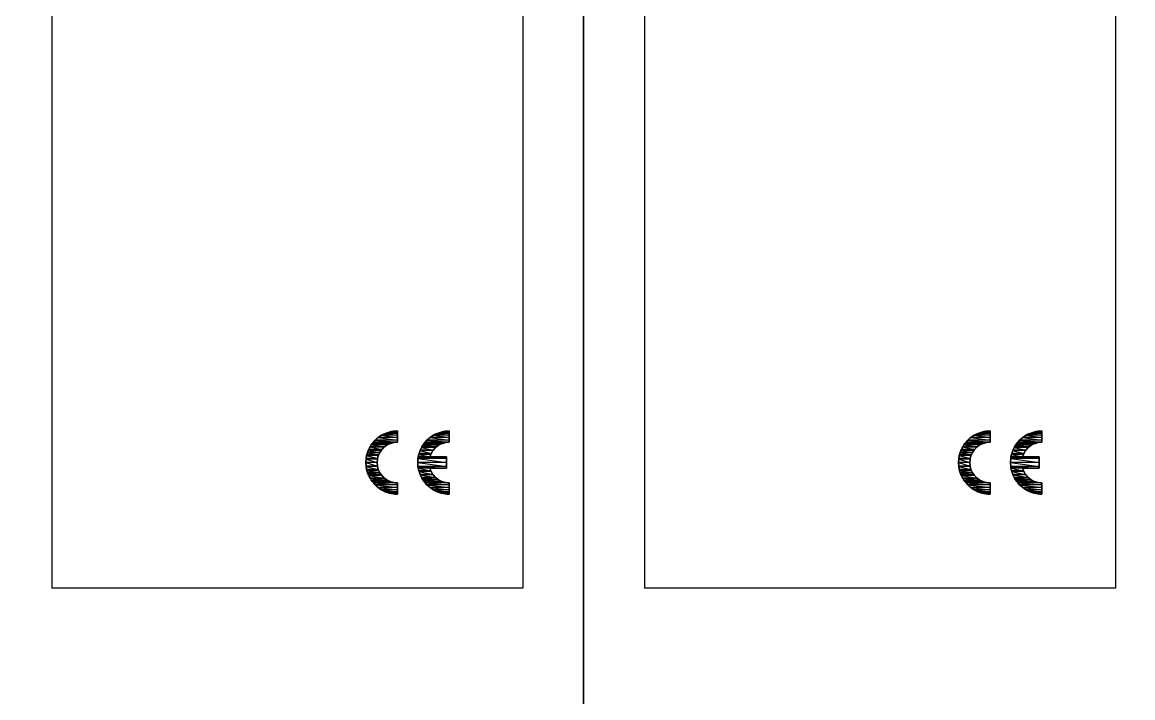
# Model space of a CAD drawing. Header units: millimetres. Extents: x 11116 to 13202, y 85802 to 88728.
# Drawn here: x 12237.08 to 12270.75, y 87176.81 to 87197.3 of the extents above; entities that cross this region are included whole.
import ezdxf

# ---------------------------------------------------------------- set-up
doc = ezdxf.new("R2010")
doc.units = ezdxf.units.MM
doc.styles.add('hwBorder', font='Cambria.ttf')

# ---------------------------------------------------------------- blocks, each defined once
blk = doc.blocks.new('*U2')
for points in [[(376.095, 40.711), (376.095, 120.193), (394.067, 120.193), (394.067, 40.711), (376.095, 40.711)], [(394.067, 40.711), (394.067, 120.193), (412.039, 120.193), (412.039, 40.711), (394.067, 40.711)], [(377.943, 92.551), (377.943, 61.164)], [(392.22, 92.551), (392.22, 61.164)], [(395.915, 92.551), (395.915, 61.164)], [(410.192, 92.551), (410.192, 61.164)], [(388.421, 65.928), (388.421, 65.928), (388.357, 65.926), (388.294, 65.919), (388.232, 65.909), (388.171, 65.895), (388.111, 65.876), (388.053, 65.854), (387.997, 65.829), (387.942, 65.799), (387.89, 65.767), (387.839, 65.731), (387.791, 65.692), (387.746, 65.649), (387.703, 65.603), (387.663, 65.555), (387.626, 65.504), (387.592, 65.449), (387.592, 65.449), (387.562, 65.393), (387.536, 65.335), (387.514, 65.277), (387.496, 65.217), (387.482, 65.156), (387.472, 65.095), (387.466, 65.033), (387.464, 64.971), (387.466, 64.909), (387.472, 64.847), (387.482, 64.786), (387.496, 64.725), (387.514, 64.665), (387.536, 64.606), (387.562, 64.549), (387.592, 64.492), (387.592, 64.492), (387.626, 64.438), (387.663, 64.387), (387.703, 64.338), (387.746, 64.293), (387.791, 64.25), (387.839, 64.211), (387.89, 64.175), (387.942, 64.142), (387.997, 64.113), (388.053, 64.087), (388.111, 64.065), (388.171, 64.047), (388.232, 64.033), (388.294, 64.022), (388.357, 64.016), (388.421, 64.014)], [(389.994, 65.928), (389.994, 65.928), (389.93, 65.926), (389.867, 65.919), (389.805, 65.909), (389.745, 65.895), (389.685, 65.876), (389.627, 65.854), (389.57, 65.829), (389.516, 65.799), (389.463, 65.767), (389.413, 65.731), (389.365, 65.692), (389.319, 65.649), (389.276, 65.603), (389.236, 65.555), (389.199, 65.504), (389.166, 65.449), (389.166, 65.449), (389.135, 65.393), (389.109, 65.335), (389.087, 65.277), (389.069, 65.217), (389.055, 65.156), (389.045, 65.095), (389.039, 65.033), (389.037, 64.971), (389.039, 64.909), (389.045, 64.847), (389.055, 64.786), (389.069, 64.725), (389.087, 64.665), (389.109, 64.606), (389.135, 64.549), (389.166, 64.492), (389.166, 64.492), (389.199, 64.438), (389.236, 64.387), (389.276, 64.338), (389.319, 64.293), (389.365, 64.25), (389.413, 64.211), (389.463, 64.175), (389.516, 64.142), (389.57, 64.113), (389.627, 64.087), (389.685, 64.065), (389.745, 64.047), (389.805, 64.033), (389.867, 64.022), (389.93, 64.016), (389.994, 64.014)], [(406.393, 65.928), (406.393, 65.928), (406.329, 65.926), (406.266, 65.919), (406.204, 65.909), (406.143, 65.895), (406.083, 65.876), (406.025, 65.854), (405.969, 65.829), (405.914, 65.799), (405.862, 65.767), (405.811, 65.731), (405.763, 65.692), (405.718, 65.649), (405.675, 65.603), (405.635, 65.555), (405.598, 65.504), (405.564, 65.449), (405.564, 65.449), (405.534, 65.393), (405.508, 65.335), (405.486, 65.277), (405.468, 65.217), (405.454, 65.156), (405.444, 65.095), (405.438, 65.033), (405.436, 64.971), (405.438, 64.909), (405.444, 64.847), (405.454, 64.786), (405.468, 64.725), (405.486, 64.665), (405.508, 64.606), (405.534, 64.549), (405.564, 64.492), (405.564, 64.492), (405.598, 64.438), (405.635, 64.387), (405.675, 64.338), (405.718, 64.293), (405.763, 64.25), (405.811, 64.211), (405.862, 64.175), (405.914, 64.142), (405.969, 64.113), (406.025, 64.087), (406.083, 64.065), (406.143, 64.047), (406.204, 64.033), (406.266, 64.022), (406.329, 64.016), (406.393, 64.014)], [(407.966, 65.928), (407.966, 65.928), (407.902, 65.926), (407.839, 65.919), (407.777, 65.909), (407.717, 65.895), (407.657, 65.876), (407.599, 65.854), (407.542, 65.829), (407.488, 65.799), (407.435, 65.767), (407.385, 65.731), (407.337, 65.692), (407.291, 65.649), (407.248, 65.603), (407.208, 65.555), (407.171, 65.504), (407.138, 65.449), (407.138, 65.449), (407.107, 65.393), (407.081, 65.335), (407.059, 65.277), (407.041, 65.217), (407.027, 65.156), (407.017, 65.095), (407.011, 65.033), (407.009, 64.971), (407.011, 64.909), (407.017, 64.847), (407.027, 64.786), (407.041, 64.725), (407.059, 64.665), (407.081, 64.606), (407.107, 64.549), (407.138, 64.492), (407.138, 64.492), (407.171, 64.438), (407.208, 64.387), (407.248, 64.338), (407.291, 64.293), (407.337, 64.25), (407.385, 64.211), (407.435, 64.175), (407.488, 64.142), (407.542, 64.113), (407.599, 64.087), (407.657, 64.065), (407.717, 64.047), (407.777, 64.033), (407.839, 64.022), (407.902, 64.016), (407.966, 64.014)], [(388.421, 65.587), (388.421, 65.587), (388.38, 65.586), (388.339, 65.582), (388.299, 65.575), (388.26, 65.566), (388.221, 65.554), (388.184, 65.54), (388.148, 65.524), (388.113, 65.505), (388.079, 65.484), (388.046, 65.461), (388.015, 65.435), (387.986, 65.408), (387.958, 65.379), (387.932, 65.347), (387.908, 65.314), (387.887, 65.279), (387.887, 65.279), (387.867, 65.243), (387.851, 65.206), (387.836, 65.168), (387.825, 65.129), (387.816, 65.09), (387.809, 65.051), (387.805, 65.011), (387.804, 64.971), (387.805, 64.931), (387.809, 64.891), (387.816, 64.852), (387.825, 64.813), (387.836, 64.774), (387.851, 64.736), (387.867, 64.699), (387.887, 64.663), (387.887, 64.663), (387.908, 64.628), (387.932, 64.595), (387.958, 64.563), (387.986, 64.534), (388.015, 64.507), (388.046, 64.481), (388.079, 64.458), (388.113, 64.437), (388.148, 64.418), (388.184, 64.402), (388.221, 64.387), (388.26, 64.376), (388.299, 64.366), (388.339, 64.36), (388.38, 64.356), (388.421, 64.354)], [(389.994, 65.587), (389.994, 65.587), (389.943, 65.585), (389.893, 65.579), (389.844, 65.569), (389.796, 65.555), (389.75, 65.537), (389.706, 65.516), (389.663, 65.491), (389.623, 65.463), (389.585, 65.432), (389.55, 65.399), (389.517, 65.362), (389.487, 65.322), (389.461, 65.28), (389.437, 65.236), (389.418, 65.19), (389.402, 65.141)], [(406.393, 65.587), (406.393, 65.587), (406.352, 65.586), (406.311, 65.582), (406.271, 65.575), (406.232, 65.566), (406.193, 65.554), (406.156, 65.54), (406.12, 65.524), (406.085, 65.505), (406.051, 65.484), (406.018, 65.461), (405.987, 65.435), (405.958, 65.408), (405.93, 65.379), (405.904, 65.347), (405.88, 65.314), (405.859, 65.279), (405.859, 65.279), (405.839, 65.243), (405.823, 65.206), (405.808, 65.168), (405.797, 65.129), (405.788, 65.09), (405.781, 65.051), (405.777, 65.011), (405.776, 64.971), (405.777, 64.931), (405.781, 64.891), (405.788, 64.852), (405.797, 64.813), (405.808, 64.774), (405.823, 64.736), (405.839, 64.699), (405.859, 64.663), (405.859, 64.663), (405.88, 64.628), (405.904, 64.595), (405.93, 64.563), (405.958, 64.534), (405.987, 64.507), (406.018, 64.481), (406.051, 64.458), (406.085, 64.437), (406.12, 64.418), (406.156, 64.402), (406.193, 64.387), (406.232, 64.376), (406.271, 64.366), (406.311, 64.36), (406.352, 64.356), (406.393, 64.354)], [(407.966, 65.587), (407.966, 65.587), (407.915, 65.585), (407.865, 65.579), (407.816, 65.569), (407.768, 65.555), (407.722, 65.537), (407.678, 65.516), (407.635, 65.491), (407.595, 65.463), (407.557, 65.432), (407.522, 65.399), (407.489, 65.362), (407.459, 65.322), (407.433, 65.28), (407.409, 65.236), (407.39, 65.19), (407.374, 65.141)], [(389.402, 65.141), (389.909, 65.141)], [(389.909, 65.141), (389.909, 64.801)], [(407.374, 65.141), (407.881, 65.141)], [(407.881, 65.141), (407.881, 64.801)], [(389.402, 64.801), (389.402, 64.801), (389.418, 64.752), (389.437, 64.706), (389.461, 64.662), (389.487, 64.62), (389.517, 64.58), (389.55, 64.543), (389.585, 64.509), (389.623, 64.478), (389.663, 64.451), (389.706, 64.426), (389.75, 64.405), (389.796, 64.387), (389.844, 64.373), (389.893, 64.363), (389.943, 64.356), (389.994, 64.354)], [(389.402, 64.801), (389.909, 64.801)], [(407.374, 64.801), (407.374, 64.801), (407.39, 64.752), (407.409, 64.706), (407.433, 64.662), (407.459, 64.62), (407.489, 64.58), (407.522, 64.543), (407.557, 64.509), (407.595, 64.478), (407.635, 64.451), (407.678, 64.426), (407.722, 64.405), (407.768, 64.387), (407.816, 64.373), (407.865, 64.363), (407.915, 64.356), (407.966, 64.354)], [(407.374, 64.801), (407.881, 64.801)], [(392.22, 61.164), (377.943, 61.164)], [(410.192, 61.164), (395.915, 61.164)]]:
    blk.add_lwpolyline(points)
at = {"color": 251}
for points in [[(387.838, 65.73), (387.744, 65.647)], [(388.421, 65.647), (387.744, 65.647), (387.838, 65.73)], [(387.942, 65.799), (387.838, 65.73)], [(388.421, 65.73), (387.838, 65.73), (387.942, 65.799)], [(388.421, 65.647), (388.421, 65.73), (387.838, 65.73)], [(387.838, 65.73), (388.421, 65.647)], [(387.838, 65.73), (388.421, 65.647)], [(388.055, 65.855), (387.942, 65.799)], [(388.421, 65.799), (387.942, 65.799), (388.055, 65.855)], [(388.421, 65.73), (388.421, 65.799), (387.942, 65.799)], [(387.942, 65.799), (388.421, 65.73)], [(387.942, 65.799), (388.421, 65.73)], [(388.173, 65.895), (388.055, 65.855)], [(388.421, 65.855), (388.055, 65.855), (388.173, 65.895)], [(388.421, 65.799), (388.421, 65.855), (388.055, 65.855)], [(388.055, 65.855), (388.421, 65.799)], [(388.055, 65.855), (388.421, 65.799)], [(388.296, 65.919), (388.173, 65.895)], [(388.421, 65.895), (388.173, 65.895), (388.296, 65.919)], [(388.421, 65.855), (388.421, 65.895), (388.173, 65.895)], [(388.173, 65.895), (388.421, 65.855)], [(388.173, 65.895), (388.421, 65.855)], [(388.421, 65.928), (388.296, 65.919)], [(388.421, 65.919), (388.296, 65.919), (388.421, 65.928)], [(388.421, 65.895), (388.421, 65.919), (388.296, 65.919)], [(388.296, 65.919), (388.421, 65.895)], [(388.296, 65.919), (388.421, 65.895)], [(388.421, 65.919), (388.421, 65.928)], [(388.421, 65.928), (388.421, 65.919)], [(388.421, 65.919), (388.421, 65.895)], [(388.421, 65.895), (388.421, 65.855)], [(388.421, 65.855), (388.421, 65.799)], [(388.421, 65.799), (388.421, 65.73)], [(388.421, 65.73), (388.421, 65.647)], [(389.412, 65.73), (389.318, 65.647)], [(389.994, 65.647), (389.318, 65.647), (389.412, 65.73)], [(389.516, 65.799), (389.412, 65.73)], [(389.994, 65.73), (389.412, 65.73), (389.516, 65.799)], [(389.994, 65.647), (389.994, 65.73), (389.412, 65.73)], [(389.412, 65.73), (389.994, 65.647)], [(389.412, 65.73), (389.994, 65.647)], [(389.628, 65.855), (389.516, 65.799)], [(389.994, 65.799), (389.516, 65.799), (389.628, 65.855)], [(389.994, 65.73), (389.994, 65.799), (389.516, 65.799)], [(389.516, 65.799), (389.994, 65.73)], [(389.516, 65.799), (389.994, 65.73)], [(389.747, 65.895), (389.628, 65.855)], [(389.994, 65.855), (389.628, 65.855), (389.747, 65.895)], [(389.994, 65.799), (389.994, 65.855), (389.628, 65.855)], [(389.628, 65.855), (389.994, 65.799)], [(389.628, 65.855), (389.994, 65.799)], [(389.869, 65.919), (389.747, 65.895)], [(389.994, 65.895), (389.747, 65.895), (389.869, 65.919)], [(389.994, 65.855), (389.994, 65.895), (389.747, 65.895)], [(389.747, 65.895), (389.994, 65.855)], [(389.747, 65.895), (389.994, 65.855)], [(389.994, 65.928), (389.869, 65.919)], [(389.994, 65.919), (389.869, 65.919), (389.994, 65.928)], [(389.994, 65.895), (389.994, 65.919), (389.869, 65.919)], [(389.869, 65.919), (389.994, 65.895)], [(389.869, 65.919), (389.994, 65.895)], [(389.994, 65.919), (389.994, 65.928)], [(389.994, 65.928), (389.994, 65.919)], [(389.994, 65.919), (389.994, 65.895)], [(389.994, 65.895), (389.994, 65.855)], [(389.994, 65.855), (389.994, 65.799)], [(389.994, 65.799), (389.994, 65.73)], [(389.994, 65.73), (389.994, 65.647)], [(405.81, 65.73), (405.716, 65.647)], [(406.393, 65.647), (405.716, 65.647), (405.81, 65.73)], [(405.914, 65.799), (405.81, 65.73)], [(406.393, 65.73), (405.81, 65.73), (405.914, 65.799)], [(406.393, 65.647), (406.393, 65.73), (405.81, 65.73)], [(405.81, 65.73), (406.393, 65.647)], [(405.81, 65.73), (406.393, 65.647)], [(406.027, 65.855), (405.914, 65.799)], [(406.393, 65.799), (405.914, 65.799), (406.027, 65.855)], [(406.393, 65.73), (406.393, 65.799), (405.914, 65.799)], [(405.914, 65.799), (406.393, 65.73)], [(405.914, 65.799), (406.393, 65.73)], [(406.145, 65.895), (406.027, 65.855)], [(406.393, 65.855), (406.027, 65.855), (406.145, 65.895)], [(406.393, 65.799), (406.393, 65.855), (406.027, 65.855)], [(406.027, 65.855), (406.393, 65.799)], [(406.027, 65.855), (406.393, 65.799)], [(406.268, 65.919), (406.145, 65.895)], [(406.393, 65.895), (406.145, 65.895), (406.268, 65.919)], [(406.393, 65.855), (406.393, 65.895), (406.145, 65.895)], [(406.145, 65.895), (406.393, 65.855)], [(406.145, 65.895), (406.393, 65.855)], [(406.393, 65.928), (406.268, 65.919)], [(406.393, 65.919), (406.268, 65.919), (406.393, 65.928)], [(406.393, 65.895), (406.393, 65.919), (406.268, 65.919)], [(406.268, 65.919), (406.393, 65.895)], [(406.268, 65.919), (406.393, 65.895)], [(406.393, 65.919), (406.393, 65.928)], [(406.393, 65.928), (406.393, 65.919)], [(406.393, 65.919), (406.393, 65.895)], [(406.393, 65.895), (406.393, 65.855)], [(406.393, 65.855), (406.393, 65.799)], [(406.393, 65.799), (406.393, 65.73)], [(406.393, 65.73), (406.393, 65.647)], [(407.384, 65.73), (407.29, 65.647)], [(407.966, 65.647), (407.29, 65.647), (407.384, 65.73)], [(407.488, 65.799), (407.384, 65.73)], [(407.966, 65.73), (407.384, 65.73), (407.488, 65.799)], [(407.966, 65.647), (407.966, 65.73), (407.384, 65.73)], [(407.384, 65.73), (407.966, 65.647)], [(407.384, 65.73), (407.966, 65.647)], [(407.6, 65.855), (407.488, 65.799)], [(407.966, 65.799), (407.488, 65.799), (407.6, 65.855)], [(407.966, 65.73), (407.966, 65.799), (407.488, 65.799)], [(407.488, 65.799), (407.966, 65.73)], [(407.488, 65.799), (407.966, 65.73)], [(407.719, 65.895), (407.6, 65.855)], [(407.966, 65.855), (407.6, 65.855), (407.719, 65.895)], [(407.966, 65.799), (407.966, 65.855), (407.6, 65.855)], [(407.6, 65.855), (407.966, 65.799)], [(407.6, 65.855), (407.966, 65.799)], [(407.841, 65.919), (407.719, 65.895)], [(407.966, 65.895), (407.719, 65.895), (407.841, 65.919)], [(407.966, 65.855), (407.966, 65.895), (407.719, 65.895)], [(407.719, 65.895), (407.966, 65.855)], [(407.719, 65.895), (407.966, 65.855)], [(407.966, 65.928), (407.841, 65.919)], [(407.966, 65.919), (407.841, 65.919), (407.966, 65.928)], [(407.966, 65.895), (407.966, 65.919), (407.841, 65.919)], [(407.841, 65.919), (407.966, 65.895)], [(407.841, 65.919), (407.966, 65.895)], [(407.966, 65.919), (407.966, 65.928)], [(407.966, 65.928), (407.966, 65.919)], [(407.966, 65.919), (407.966, 65.895)], [(407.966, 65.895), (407.966, 65.855)], [(407.966, 65.855), (407.966, 65.799)], [(407.966, 65.799), (407.966, 65.73)], [(407.966, 65.73), (407.966, 65.647)], [(387.537, 65.337), (387.517, 65.279)], [(387.887, 65.279), (387.517, 65.279), (387.537, 65.337)], [(387.552, 65.367), (387.537, 65.337)], [(387.927, 65.337), (387.537, 65.337), (387.552, 65.367)], [(387.887, 65.279), (387.927, 65.337), (387.537, 65.337)], [(387.537, 65.337), (387.887, 65.279)], [(387.537, 65.337), (387.887, 65.279)], [(387.589, 65.443), (387.552, 65.367)], [(387.949, 65.367), (387.552, 65.367), (387.589, 65.443)], [(387.927, 65.337), (387.949, 65.367), (387.552, 65.367)], [(387.552, 65.367), (387.927, 65.337)], [(387.552, 65.367), (387.927, 65.337)], [(387.592, 65.449), (387.589, 65.443)], [(388.025, 65.443), (387.589, 65.443), (387.592, 65.449)], [(387.949, 65.367), (388.025, 65.443), (387.589, 65.443)], [(387.589, 65.443), (387.949, 65.367)], [(387.589, 65.443), (387.949, 65.367)], [(387.629, 65.505), (387.592, 65.449)], [(388.033, 65.449), (387.592, 65.449), (387.629, 65.505)], [(388.025, 65.443), (388.033, 65.449), (387.592, 65.449)], [(387.592, 65.449), (388.025, 65.443)], [(387.592, 65.449), (388.025, 65.443)], [(387.66, 65.55), (387.629, 65.505)], [(388.113, 65.505), (387.629, 65.505), (387.66, 65.55)], [(388.033, 65.449), (388.113, 65.505), (387.629, 65.505)], [(387.629, 65.505), (388.033, 65.449)], [(387.629, 65.505), (388.033, 65.449)], [(387.662, 65.553), (387.66, 65.55)], [(388.21, 65.55), (387.66, 65.55), (387.662, 65.553)], [(388.113, 65.505), (388.21, 65.55), (387.66, 65.55)], [(387.66, 65.55), (388.113, 65.505)], [(387.66, 65.55), (388.113, 65.505)], [(387.684, 65.578), (387.662, 65.553)], [(388.221, 65.553), (387.662, 65.553), (387.684, 65.578)], [(388.21, 65.55), (388.221, 65.553), (387.662, 65.553)], [(387.662, 65.553), (388.21, 65.55)], [(387.662, 65.553), (388.21, 65.55)], [(387.692, 65.587), (387.684, 65.578)], [(388.314, 65.578), (387.684, 65.578), (387.692, 65.587)], [(388.221, 65.553), (388.314, 65.578), (387.684, 65.578)], [(387.684, 65.578), (388.221, 65.553)], [(387.684, 65.578), (388.221, 65.553)], [(387.744, 65.647), (387.692, 65.587)], [(388.421, 65.587), (387.692, 65.587), (387.744, 65.647)], [(388.314, 65.578), (388.421, 65.587), (387.692, 65.587)], [(387.692, 65.587), (388.314, 65.578)], [(387.692, 65.587), (388.314, 65.578)], [(388.421, 65.587), (388.421, 65.647), (387.744, 65.647)], [(387.744, 65.647), (388.421, 65.587)], [(387.744, 65.647), (388.421, 65.587)], [(387.927, 65.337), (387.887, 65.279)], [(387.949, 65.367), (387.927, 65.337)], [(388.025, 65.443), (387.949, 65.367)], [(388.033, 65.449), (388.025, 65.443)], [(388.113, 65.505), (388.033, 65.449)], [(388.21, 65.55), (388.113, 65.505)], [(388.221, 65.553), (388.21, 65.55)], [(388.314, 65.578), (388.221, 65.553)], [(388.421, 65.587), (388.314, 65.578)], [(388.421, 65.647), (388.421, 65.587)], [(389.11, 65.337), (389.08, 65.247)], [(389.443, 65.247), (389.08, 65.247), (389.11, 65.337)], [(389.113, 65.343), (389.11, 65.337)], [(389.499, 65.337), (389.11, 65.337), (389.113, 65.343)], [(389.443, 65.247), (389.499, 65.337), (389.11, 65.337)], [(389.11, 65.337), (389.443, 65.247)], [(389.11, 65.337), (389.443, 65.247)], [(389.155, 65.427), (389.113, 65.343)], [(389.503, 65.343), (389.113, 65.343), (389.155, 65.427)], [(389.499, 65.337), (389.503, 65.343), (389.113, 65.343)], [(389.113, 65.343), (389.499, 65.337)], [(389.113, 65.343), (389.499, 65.337)], [(389.166, 65.449), (389.155, 65.427)], [(389.58, 65.427), (389.155, 65.427), (389.166, 65.449)], [(389.503, 65.343), (389.58, 65.427), (389.155, 65.427)], [(389.155, 65.427), (389.503, 65.343)], [(389.155, 65.427), (389.503, 65.343)], [(389.197, 65.495), (389.166, 65.449)], [(389.609, 65.449), (389.166, 65.449), (389.197, 65.495)], [(389.58, 65.427), (389.609, 65.449), (389.166, 65.449)], [(389.166, 65.449), (389.58, 65.427)], [(389.166, 65.449), (389.58, 65.427)], [(389.23, 65.546), (389.197, 65.495)], [(389.67, 65.495), (389.197, 65.495), (389.23, 65.546)], [(389.609, 65.449), (389.67, 65.495), (389.197, 65.495)], [(389.197, 65.495), (389.609, 65.449)], [(389.197, 65.495), (389.609, 65.449)], [(389.235, 65.553), (389.23, 65.546)], [(389.772, 65.546), (389.23, 65.546), (389.235, 65.553)], [(389.67, 65.495), (389.772, 65.546), (389.23, 65.546)], [(389.23, 65.546), (389.67, 65.495)], [(389.23, 65.546), (389.67, 65.495)], [(389.256, 65.577), (389.235, 65.553)], [(389.798, 65.553), (389.235, 65.553), (389.256, 65.577)], [(389.772, 65.546), (389.798, 65.553), (389.235, 65.553)], [(389.235, 65.553), (389.772, 65.546)], [(389.235, 65.553), (389.772, 65.546)], [(389.265, 65.587), (389.256, 65.577)], [(389.881, 65.577), (389.256, 65.577), (389.265, 65.587)], [(389.798, 65.553), (389.881, 65.577), (389.256, 65.577)], [(389.256, 65.577), (389.798, 65.553)], [(389.256, 65.577), (389.798, 65.553)], [(389.318, 65.647), (389.265, 65.587)], [(389.994, 65.587), (389.265, 65.587), (389.318, 65.647)], [(389.881, 65.577), (389.994, 65.587), (389.265, 65.587)], [(389.265, 65.587), (389.881, 65.577)], [(389.265, 65.587), (389.881, 65.577)], [(389.994, 65.587), (389.994, 65.647), (389.318, 65.647)], [(389.318, 65.647), (389.994, 65.587)], [(389.318, 65.647), (389.994, 65.587)], [(389.499, 65.337), (389.443, 65.247)], [(389.503, 65.343), (389.499, 65.337)], [(389.58, 65.427), (389.503, 65.343)], [(389.609, 65.449), (389.58, 65.427)], [(389.67, 65.495), (389.609, 65.449)], [(389.772, 65.546), (389.67, 65.495)], [(389.798, 65.553), (389.772, 65.546)], [(389.881, 65.577), (389.798, 65.553)], [(389.994, 65.587), (389.881, 65.577)], [(389.994, 65.647), (389.994, 65.587)], [(405.509, 65.337), (405.489, 65.279)], [(405.859, 65.279), (405.489, 65.279), (405.509, 65.337)], [(405.524, 65.367), (405.509, 65.337)], [(405.899, 65.337), (405.509, 65.337), (405.524, 65.367)], [(405.859, 65.279), (405.899, 65.337), (405.509, 65.337)], [(405.509, 65.337), (405.859, 65.279)], [(405.509, 65.337), (405.859, 65.279)], [(405.561, 65.443), (405.524, 65.367)], [(405.921, 65.367), (405.524, 65.367), (405.561, 65.443)], [(405.899, 65.337), (405.921, 65.367), (405.524, 65.367)], [(405.524, 65.367), (405.899, 65.337)], [(405.524, 65.367), (405.899, 65.337)], [(405.564, 65.449), (405.561, 65.443)], [(405.997, 65.443), (405.561, 65.443), (405.564, 65.449)], [(405.921, 65.367), (405.997, 65.443), (405.561, 65.443)], [(405.561, 65.443), (405.921, 65.367)], [(405.561, 65.443), (405.921, 65.367)], [(405.601, 65.505), (405.564, 65.449)], [(406.005, 65.449), (405.564, 65.449), (405.601, 65.505)], [(405.997, 65.443), (406.005, 65.449), (405.564, 65.449)], [(405.564, 65.449), (405.997, 65.443)], [(405.564, 65.449), (405.997, 65.443)], [(405.632, 65.55), (405.601, 65.505)], [(406.085, 65.505), (405.601, 65.505), (405.632, 65.55)], [(406.005, 65.449), (406.085, 65.505), (405.601, 65.505)], [(405.601, 65.505), (406.005, 65.449)], [(405.601, 65.505), (406.005, 65.449)], [(405.634, 65.553), (405.632, 65.55)], [(406.182, 65.55), (405.632, 65.55), (405.634, 65.553)], [(406.085, 65.505), (406.182, 65.55), (405.632, 65.55)], [(405.632, 65.55), (406.085, 65.505)], [(405.632, 65.55), (406.085, 65.505)], [(405.656, 65.578), (405.634, 65.553)], [(406.193, 65.553), (405.634, 65.553), (405.656, 65.578)], [(406.182, 65.55), (406.193, 65.553), (405.634, 65.553)], [(405.634, 65.553), (406.182, 65.55)], [(405.634, 65.553), (406.182, 65.55)], [(405.664, 65.587), (405.656, 65.578)], [(406.286, 65.578), (405.656, 65.578), (405.664, 65.587)], [(406.193, 65.553), (406.286, 65.578), (405.656, 65.578)], [(405.656, 65.578), (406.193, 65.553)], [(405.656, 65.578), (406.193, 65.553)], [(405.716, 65.647), (405.664, 65.587)], [(406.393, 65.587), (405.664, 65.587), (405.716, 65.647)], [(406.286, 65.578), (406.393, 65.587), (405.664, 65.587)], [(405.664, 65.587), (406.286, 65.578)], [(405.664, 65.587), (406.286, 65.578)], [(406.393, 65.587), (406.393, 65.647), (405.716, 65.647)], [(405.716, 65.647), (406.393, 65.587)], [(405.716, 65.647), (406.393, 65.587)], [(405.899, 65.337), (405.859, 65.279)], [(405.921, 65.367), (405.899, 65.337)], [(405.997, 65.443), (405.921, 65.367)], [(406.005, 65.449), (405.997, 65.443)], [(406.085, 65.505), (406.005, 65.449)], [(406.182, 65.55), (406.085, 65.505)], [(406.193, 65.553), (406.182, 65.55)], [(406.286, 65.578), (406.193, 65.553)], [(406.393, 65.587), (406.286, 65.578)], [(406.393, 65.647), (406.393, 65.587)], [(407.082, 65.337), (407.052, 65.247)], [(407.415, 65.247), (407.052, 65.247), (407.082, 65.337)], [(407.085, 65.343), (407.082, 65.337)], [(407.471, 65.337), (407.082, 65.337), (407.085, 65.343)], [(407.415, 65.247), (407.471, 65.337), (407.082, 65.337)], [(407.082, 65.337), (407.415, 65.247)], [(407.082, 65.337), (407.415, 65.247)], [(407.127, 65.427), (407.085, 65.343)], [(407.475, 65.343), (407.085, 65.343), (407.127, 65.427)], [(407.471, 65.337), (407.475, 65.343), (407.085, 65.343)], [(407.085, 65.343), (407.471, 65.337)], [(407.085, 65.343), (407.471, 65.337)], [(407.138, 65.449), (407.127, 65.427)], [(407.552, 65.427), (407.127, 65.427), (407.138, 65.449)], [(407.475, 65.343), (407.552, 65.427), (407.127, 65.427)], [(407.127, 65.427), (407.475, 65.343)], [(407.127, 65.427), (407.475, 65.343)], [(407.169, 65.495), (407.138, 65.449)], [(407.581, 65.449), (407.138, 65.449), (407.169, 65.495)], [(407.552, 65.427), (407.581, 65.449), (407.138, 65.449)], [(407.138, 65.449), (407.552, 65.427)], [(407.138, 65.449), (407.552, 65.427)], [(407.202, 65.546), (407.169, 65.495)], [(407.642, 65.495), (407.169, 65.495), (407.202, 65.546)], [(407.581, 65.449), (407.642, 65.495), (407.169, 65.495)], [(407.169, 65.495), (407.581, 65.449)], [(407.169, 65.495), (407.581, 65.449)], [(407.207, 65.553), (407.202, 65.546)], [(407.744, 65.546), (407.202, 65.546), (407.207, 65.553)], [(407.642, 65.495), (407.744, 65.546), (407.202, 65.546)], [(407.202, 65.546), (407.642, 65.495)], [(407.202, 65.546), (407.642, 65.495)], [(407.228, 65.577), (407.207, 65.553)], [(407.77, 65.553), (407.207, 65.553), (407.228, 65.577)], [(407.744, 65.546), (407.77, 65.553), (407.207, 65.553)], [(407.207, 65.553), (407.744, 65.546)], [(407.207, 65.553), (407.744, 65.546)], [(407.237, 65.587), (407.228, 65.577)], [(407.853, 65.577), (407.228, 65.577), (407.237, 65.587)], [(407.77, 65.553), (407.853, 65.577), (407.228, 65.577)], [(407.228, 65.577), (407.77, 65.553)], [(407.228, 65.577), (407.77, 65.553)], [(407.29, 65.647), (407.237, 65.587)], [(407.966, 65.587), (407.237, 65.587), (407.29, 65.647)], [(407.853, 65.577), (407.966, 65.587), (407.237, 65.587)], [(407.237, 65.587), (407.853, 65.577)], [(407.237, 65.587), (407.853, 65.577)], [(407.966, 65.587), (407.966, 65.647), (407.29, 65.647)], [(407.29, 65.647), (407.966, 65.587)], [(407.29, 65.647), (407.966, 65.587)], [(407.471, 65.337), (407.415, 65.247)], [(407.475, 65.343), (407.471, 65.337)], [(407.552, 65.427), (407.475, 65.343)], [(407.581, 65.449), (407.552, 65.427)], [(407.642, 65.495), (407.581, 65.449)], [(407.744, 65.546), (407.642, 65.495)], [(407.77, 65.553), (407.744, 65.546)], [(407.853, 65.577), (407.77, 65.553)], [(407.966, 65.587), (407.853, 65.577)], [(407.966, 65.647), (407.966, 65.587)], [(387.471, 65.078), (387.464, 64.971)], [(387.804, 64.971), (387.464, 64.971), (387.471, 65.078)], [(387.472, 65.096), (387.471, 65.078)], [(387.814, 65.078), (387.471, 65.078), (387.472, 65.096)], [(387.804, 64.971), (387.814, 65.078), (387.471, 65.078)], [(387.471, 65.078), (387.804, 64.971)], [(387.471, 65.078), (387.804, 64.971)], [(387.489, 65.182), (387.472, 65.096)], [(387.818, 65.096), (387.472, 65.096), (387.489, 65.182)], [(387.814, 65.078), (387.818, 65.096), (387.472, 65.096)], [(387.472, 65.096), (387.814, 65.078)], [(387.472, 65.096), (387.814, 65.078)], [(387.497, 65.218), (387.489, 65.182)], [(387.841, 65.182), (387.489, 65.182), (387.497, 65.218)], [(387.818, 65.096), (387.841, 65.182), (387.489, 65.182)], [(387.489, 65.182), (387.818, 65.096)], [(387.489, 65.182), (387.818, 65.096)], [(387.517, 65.279), (387.497, 65.218)], [(387.859, 65.218), (387.497, 65.218), (387.517, 65.279)], [(387.841, 65.182), (387.859, 65.218), (387.497, 65.218)], [(387.497, 65.218), (387.841, 65.182)], [(387.497, 65.218), (387.841, 65.182)], [(387.859, 65.218), (387.887, 65.279), (387.517, 65.279)], [(387.517, 65.279), (387.859, 65.218)], [(387.517, 65.279), (387.859, 65.218)], [(387.814, 65.078), (387.804, 64.971)], [(387.818, 65.096), (387.814, 65.078)], [(387.841, 65.182), (387.818, 65.096)], [(387.859, 65.218), (387.841, 65.182)], [(387.887, 65.279), (387.859, 65.218)], [(389.046, 65.096), (389.038, 64.971)], [(389.909, 64.971), (389.038, 64.971), (389.046, 65.096)], [(389.055, 65.141), (389.046, 65.096)], [(389.909, 65.096), (389.046, 65.096), (389.055, 65.141)], [(389.909, 64.971), (389.909, 65.096), (389.046, 65.096)], [(389.046, 65.096), (389.909, 64.971)], [(389.046, 65.096), (389.909, 64.971)], [(389.07, 65.218), (389.055, 65.141)], [(389.402, 65.141), (389.055, 65.141), (389.07, 65.218)], [(389.909, 65.096), (389.909, 65.141), (389.055, 65.141)], [(389.055, 65.141), (389.909, 65.096)], [(389.055, 65.141), (389.909, 65.096)], [(389.08, 65.247), (389.07, 65.218)], [(389.432, 65.218), (389.07, 65.218), (389.08, 65.247)], [(389.402, 65.141), (389.432, 65.218), (389.07, 65.218)], [(389.07, 65.218), (389.402, 65.141)], [(389.07, 65.218), (389.402, 65.141)], [(389.432, 65.218), (389.443, 65.247), (389.08, 65.247)], [(389.08, 65.247), (389.432, 65.218)], [(389.08, 65.247), (389.432, 65.218)], [(389.432, 65.218), (389.402, 65.141)], [(389.402, 65.141), (389.909, 65.141)], [(389.402, 65.141), (389.402, 65.141)], [(389.402, 65.141), (389.909, 65.141)], [(389.443, 65.247), (389.432, 65.218)], [(389.909, 65.141), (389.909, 65.096)], [(389.909, 65.096), (389.909, 64.971)], [(405.443, 65.078), (405.436, 64.971)], [(405.776, 64.971), (405.436, 64.971), (405.443, 65.078)], [(405.444, 65.096), (405.443, 65.078)], [(405.786, 65.078), (405.443, 65.078), (405.444, 65.096)], [(405.776, 64.971), (405.786, 65.078), (405.443, 65.078)], [(405.443, 65.078), (405.776, 64.971)], [(405.443, 65.078), (405.776, 64.971)], [(405.461, 65.182), (405.444, 65.096)], [(405.79, 65.096), (405.444, 65.096), (405.461, 65.182)], [(405.786, 65.078), (405.79, 65.096), (405.444, 65.096)], [(405.444, 65.096), (405.786, 65.078)], [(405.444, 65.096), (405.786, 65.078)], [(405.469, 65.218), (405.461, 65.182)], [(405.813, 65.182), (405.461, 65.182), (405.469, 65.218)], [(405.79, 65.096), (405.813, 65.182), (405.461, 65.182)], [(405.461, 65.182), (405.79, 65.096)], [(405.461, 65.182), (405.79, 65.096)], [(405.489, 65.279), (405.469, 65.218)], [(405.831, 65.218), (405.469, 65.218), (405.489, 65.279)], [(405.813, 65.182), (405.831, 65.218), (405.469, 65.218)], [(405.469, 65.218), (405.813, 65.182)], [(405.469, 65.218), (405.813, 65.182)], [(405.831, 65.218), (405.859, 65.279), (405.489, 65.279)], [(405.489, 65.279), (405.831, 65.218)], [(405.489, 65.279), (405.831, 65.218)], [(405.786, 65.078), (405.776, 64.971)], [(405.79, 65.096), (405.786, 65.078)], [(405.813, 65.182), (405.79, 65.096)], [(405.831, 65.218), (405.813, 65.182)], [(405.859, 65.279), (405.831, 65.218)], [(407.018, 65.096), (407.01, 64.971)], [(407.881, 64.971), (407.01, 64.971), (407.018, 65.096)], [(407.027, 65.141), (407.018, 65.096)], [(407.881, 65.096), (407.018, 65.096), (407.027, 65.141)], [(407.881, 64.971), (407.881, 65.096), (407.018, 65.096)], [(407.018, 65.096), (407.881, 64.971)], [(407.018, 65.096), (407.881, 64.971)], [(407.042, 65.218), (407.027, 65.141)], [(407.374, 65.141), (407.027, 65.141), (407.042, 65.218)], [(407.881, 65.096), (407.881, 65.141), (407.027, 65.141)], [(407.027, 65.141), (407.881, 65.096)], [(407.027, 65.141), (407.881, 65.096)], [(407.052, 65.247), (407.042, 65.218)], [(407.404, 65.218), (407.042, 65.218), (407.052, 65.247)], [(407.374, 65.141), (407.404, 65.218), (407.042, 65.218)], [(407.042, 65.218), (407.374, 65.141)], [(407.042, 65.218), (407.374, 65.141)], [(407.404, 65.218), (407.415, 65.247), (407.052, 65.247)], [(407.052, 65.247), (407.404, 65.218)], [(407.052, 65.247), (407.404, 65.218)], [(407.404, 65.218), (407.374, 65.141)], [(407.374, 65.141), (407.881, 65.141)], [(407.374, 65.141), (407.374, 65.141)], [(407.374, 65.141), (407.881, 65.141)], [(407.415, 65.247), (407.404, 65.218)], [(407.881, 65.141), (407.881, 65.096)], [(407.881, 65.096), (407.881, 64.971)], [(387.464, 64.971), (387.471, 64.864)], [(387.814, 64.864), (387.804, 64.971), (387.464, 64.971)], [(387.464, 64.971), (387.814, 64.864)], [(387.814, 64.864), (387.471, 64.864), (387.464, 64.971)], [(387.464, 64.971), (387.814, 64.864)], [(387.471, 64.864), (387.472, 64.846)], [(387.818, 64.846), (387.814, 64.864), (387.471, 64.864)], [(387.471, 64.864), (387.818, 64.846)], [(387.818, 64.846), (387.472, 64.846), (387.471, 64.864)], [(387.471, 64.864), (387.818, 64.846)], [(387.472, 64.846), (387.489, 64.76)], [(387.841, 64.76), (387.818, 64.846), (387.472, 64.846)], [(387.472, 64.846), (387.841, 64.76)], [(387.841, 64.76), (387.489, 64.76), (387.472, 64.846)], [(387.472, 64.846), (387.841, 64.76)], [(387.489, 64.76), (387.497, 64.723)], [(387.859, 64.723), (387.841, 64.76), (387.489, 64.76)], [(387.489, 64.76), (387.859, 64.723)], [(387.859, 64.723), (387.497, 64.723), (387.489, 64.76)], [(387.489, 64.76), (387.859, 64.723)], [(387.497, 64.723), (387.517, 64.663)], [(387.887, 64.663), (387.859, 64.723), (387.497, 64.723)], [(387.497, 64.723), (387.887, 64.663)], [(387.887, 64.663), (387.517, 64.663), (387.497, 64.723)], [(387.497, 64.723), (387.887, 64.663)], [(387.517, 64.663), (387.537, 64.605)], [(387.927, 64.605), (387.887, 64.663), (387.517, 64.663)], [(387.517, 64.663), (387.927, 64.605)], [(387.927, 64.605), (387.537, 64.605), (387.517, 64.663)], [(387.517, 64.663), (387.927, 64.605)], [(387.804, 64.971), (387.814, 64.864)], [(387.814, 64.864), (387.818, 64.846)], [(387.818, 64.846), (387.841, 64.76)], [(387.841, 64.76), (387.859, 64.723)], [(387.859, 64.723), (387.887, 64.663)], [(387.887, 64.663), (387.927, 64.605)], [(389.038, 64.971), (389.046, 64.846)], [(389.909, 64.846), (389.909, 64.971), (389.038, 64.971)], [(389.038, 64.971), (389.909, 64.846)], [(389.909, 64.846), (389.046, 64.846), (389.038, 64.971)], [(389.038, 64.971), (389.909, 64.846)], [(389.046, 64.846), (389.055, 64.801)], [(389.909, 64.801), (389.909, 64.846), (389.046, 64.846)], [(389.046, 64.846), (389.909, 64.801)], [(389.909, 64.801), (389.055, 64.801), (389.046, 64.846)], [(389.046, 64.846), (389.909, 64.801)], [(389.055, 64.801), (389.07, 64.723)], [(389.432, 64.723), (389.402, 64.801), (389.055, 64.801)], [(389.055, 64.801), (389.432, 64.723)], [(389.432, 64.723), (389.07, 64.723), (389.055, 64.801)], [(389.055, 64.801), (389.432, 64.723)], [(389.07, 64.723), (389.08, 64.695)], [(389.443, 64.695), (389.432, 64.723), (389.07, 64.723)], [(389.07, 64.723), (389.443, 64.695)], [(389.443, 64.695), (389.08, 64.695), (389.07, 64.723)], [(389.07, 64.723), (389.443, 64.695)], [(389.08, 64.695), (389.11, 64.605)], [(389.499, 64.605), (389.443, 64.695), (389.08, 64.695)], [(389.08, 64.695), (389.499, 64.605)], [(389.499, 64.605), (389.11, 64.605), (389.08, 64.695)], [(389.08, 64.695), (389.499, 64.605)], [(389.402, 64.801), (389.432, 64.723)], [(389.402, 64.801), (389.909, 64.801)], [(389.402, 64.801), (389.402, 64.801)], [(389.402, 64.801), (389.909, 64.801)], [(389.432, 64.723), (389.443, 64.695)], [(389.443, 64.695), (389.499, 64.605)], [(389.909, 64.971), (389.909, 64.846)], [(389.909, 64.846), (389.909, 64.801)], [(405.436, 64.971), (405.443, 64.864)], [(405.786, 64.864), (405.776, 64.971), (405.436, 64.971)], [(405.436, 64.971), (405.786, 64.864)], [(405.786, 64.864), (405.443, 64.864), (405.436, 64.971)], [(405.436, 64.971), (405.786, 64.864)], [(405.443, 64.864), (405.444, 64.846)], [(405.79, 64.846), (405.786, 64.864), (405.443, 64.864)], [(405.443, 64.864), (405.79, 64.846)], [(405.79, 64.846), (405.444, 64.846), (405.443, 64.864)], [(405.443, 64.864), (405.79, 64.846)], [(405.444, 64.846), (405.461, 64.76)], [(405.813, 64.76), (405.79, 64.846), (405.444, 64.846)], [(405.444, 64.846), (405.813, 64.76)], [(405.813, 64.76), (405.461, 64.76), (405.444, 64.846)], [(405.444, 64.846), (405.813, 64.76)], [(405.461, 64.76), (405.469, 64.723)], [(405.831, 64.723), (405.813, 64.76), (405.461, 64.76)], [(405.461, 64.76), (405.831, 64.723)], [(405.831, 64.723), (405.469, 64.723), (405.461, 64.76)], [(405.461, 64.76), (405.831, 64.723)], [(405.469, 64.723), (405.489, 64.663)], [(405.859, 64.663), (405.831, 64.723), (405.469, 64.723)], [(405.469, 64.723), (405.859, 64.663)], [(405.859, 64.663), (405.489, 64.663), (405.469, 64.723)], [(405.469, 64.723), (405.859, 64.663)], [(405.489, 64.663), (405.509, 64.605)], [(405.899, 64.605), (405.859, 64.663), (405.489, 64.663)], [(405.489, 64.663), (405.899, 64.605)], [(405.899, 64.605), (405.509, 64.605), (405.489, 64.663)], [(405.489, 64.663), (405.899, 64.605)], [(405.776, 64.971), (405.786, 64.864)], [(405.786, 64.864), (405.79, 64.846)], [(405.79, 64.846), (405.813, 64.76)], [(405.813, 64.76), (405.831, 64.723)], [(405.831, 64.723), (405.859, 64.663)], [(405.859, 64.663), (405.899, 64.605)], [(407.01, 64.971), (407.018, 64.846)], [(407.881, 64.846), (407.881, 64.971), (407.01, 64.971)], [(407.01, 64.971), (407.881, 64.846)], [(407.881, 64.846), (407.018, 64.846), (407.01, 64.971)], [(407.01, 64.971), (407.881, 64.846)], [(407.018, 64.846), (407.027, 64.801)], [(407.881, 64.801), (407.881, 64.846), (407.018, 64.846)], [(407.018, 64.846), (407.881, 64.801)], [(407.881, 64.801), (407.027, 64.801), (407.018, 64.846)], [(407.018, 64.846), (407.881, 64.801)], [(407.027, 64.801), (407.042, 64.723)], [(407.404, 64.723), (407.374, 64.801), (407.027, 64.801)], [(407.027, 64.801), (407.404, 64.723)], [(407.404, 64.723), (407.042, 64.723), (407.027, 64.801)], [(407.027, 64.801), (407.404, 64.723)], [(407.042, 64.723), (407.052, 64.695)], [(407.415, 64.695), (407.404, 64.723), (407.042, 64.723)], [(407.042, 64.723), (407.415, 64.695)], [(407.415, 64.695), (407.052, 64.695), (407.042, 64.723)], [(407.042, 64.723), (407.415, 64.695)], [(407.052, 64.695), (407.082, 64.605)], [(407.471, 64.605), (407.415, 64.695), (407.052, 64.695)], [(407.052, 64.695), (407.471, 64.605)], [(407.471, 64.605), (407.082, 64.605), (407.052, 64.695)], [(407.052, 64.695), (407.471, 64.605)], [(407.374, 64.801), (407.404, 64.723)], [(407.374, 64.801), (407.881, 64.801)], [(407.374, 64.801), (407.374, 64.801)], [(407.374, 64.801), (407.881, 64.801)], [(407.404, 64.723), (407.415, 64.695)], [(407.415, 64.695), (407.471, 64.605)], [(407.881, 64.971), (407.881, 64.846)], [(407.881, 64.846), (407.881, 64.801)], [(387.537, 64.605), (387.552, 64.574)], [(387.949, 64.574), (387.927, 64.605), (387.537, 64.605)], [(387.537, 64.605), (387.949, 64.574)], [(387.949, 64.574), (387.552, 64.574), (387.537, 64.605)], [(387.537, 64.605), (387.949, 64.574)], [(387.552, 64.574), (387.589, 64.498)], [(388.025, 64.498), (387.949, 64.574), (387.552, 64.574)], [(387.552, 64.574), (388.025, 64.498)], [(388.025, 64.498), (387.589, 64.498), (387.552, 64.574)], [(387.552, 64.574), (388.025, 64.498)], [(387.589, 64.498), (387.592, 64.492)], [(388.033, 64.492), (388.025, 64.498), (387.589, 64.498)], [(387.589, 64.498), (388.033, 64.492)], [(388.033, 64.492), (387.592, 64.492), (387.589, 64.498)], [(387.589, 64.498), (388.033, 64.492)], [(387.592, 64.492), (387.629, 64.437)], [(388.113, 64.437), (388.033, 64.492), (387.592, 64.492)], [(387.592, 64.492), (388.113, 64.437)], [(388.113, 64.437), (387.629, 64.437), (387.592, 64.492)], [(387.592, 64.492), (388.113, 64.437)], [(387.629, 64.437), (387.66, 64.391)], [(388.21, 64.391), (388.113, 64.437), (387.629, 64.437)], [(387.629, 64.437), (388.21, 64.391)], [(388.21, 64.391), (387.66, 64.391), (387.629, 64.437)], [(387.629, 64.437), (388.21, 64.391)], [(387.66, 64.391), (387.662, 64.388)], [(388.221, 64.388), (388.21, 64.391), (387.66, 64.391)], [(387.66, 64.391), (388.221, 64.388)], [(388.221, 64.388), (387.662, 64.388), (387.66, 64.391)], [(387.66, 64.391), (388.221, 64.388)], [(387.662, 64.388), (387.684, 64.364)], [(388.314, 64.364), (388.221, 64.388), (387.662, 64.388)], [(387.662, 64.388), (388.314, 64.364)], [(388.314, 64.364), (387.684, 64.364), (387.662, 64.388)], [(387.662, 64.388), (388.314, 64.364)], [(387.684, 64.364), (387.692, 64.354)], [(388.421, 64.354), (388.314, 64.364), (387.684, 64.364)], [(387.684, 64.364), (388.421, 64.354)], [(388.421, 64.354), (387.692, 64.354), (387.684, 64.364)], [(387.684, 64.364), (388.421, 64.354)], [(387.692, 64.354), (387.744, 64.294)], [(388.421, 64.294), (388.421, 64.354), (387.692, 64.354)], [(387.692, 64.354), (388.421, 64.294)], [(388.421, 64.294), (387.744, 64.294), (387.692, 64.354)], [(387.692, 64.354), (388.421, 64.294)], [(387.927, 64.605), (387.949, 64.574)], [(387.949, 64.574), (388.025, 64.498)], [(388.025, 64.498), (388.033, 64.492)], [(388.033, 64.492), (388.113, 64.437)], [(388.113, 64.437), (388.21, 64.391)], [(388.21, 64.391), (388.221, 64.388)], [(388.221, 64.388), (388.314, 64.364)], [(388.314, 64.364), (388.421, 64.354)], [(388.421, 64.354), (388.421, 64.294)], [(389.11, 64.605), (389.113, 64.598)], [(389.503, 64.598), (389.499, 64.605), (389.11, 64.605)], [(389.11, 64.605), (389.503, 64.598)], [(389.503, 64.598), (389.113, 64.598), (389.11, 64.605)], [(389.11, 64.605), (389.503, 64.598)], [(389.113, 64.598), (389.155, 64.515)], [(389.58, 64.515), (389.503, 64.598), (389.113, 64.598)], [(389.113, 64.598), (389.58, 64.515)], [(389.58, 64.515), (389.155, 64.515), (389.113, 64.598)], [(389.113, 64.598), (389.58, 64.515)], [(389.155, 64.515), (389.166, 64.492)], [(389.609, 64.492), (389.58, 64.515), (389.155, 64.515)], [(389.155, 64.515), (389.609, 64.492)], [(389.609, 64.492), (389.166, 64.492), (389.155, 64.515)], [(389.155, 64.515), (389.609, 64.492)], [(389.166, 64.492), (389.197, 64.446)], [(389.67, 64.446), (389.609, 64.492), (389.166, 64.492)], [(389.166, 64.492), (389.67, 64.446)], [(389.67, 64.446), (389.197, 64.446), (389.166, 64.492)], [(389.166, 64.492), (389.67, 64.446)], [(389.197, 64.446), (389.23, 64.396)], [(389.772, 64.396), (389.67, 64.446), (389.197, 64.446)], [(389.197, 64.446), (389.772, 64.396)], [(389.772, 64.396), (389.23, 64.396), (389.197, 64.446)], [(389.197, 64.446), (389.772, 64.396)], [(389.23, 64.396), (389.235, 64.388)], [(389.798, 64.388), (389.772, 64.396), (389.23, 64.396)], [(389.23, 64.396), (389.798, 64.388)], [(389.798, 64.388), (389.235, 64.388), (389.23, 64.396)], [(389.23, 64.396), (389.798, 64.388)], [(389.235, 64.388), (389.256, 64.365)], [(389.881, 64.365), (389.798, 64.388), (389.235, 64.388)], [(389.235, 64.388), (389.881, 64.365)], [(389.881, 64.365), (389.256, 64.365), (389.235, 64.388)], [(389.235, 64.388), (389.881, 64.365)], [(389.256, 64.365), (389.265, 64.354)], [(389.994, 64.354), (389.881, 64.365), (389.256, 64.365)], [(389.256, 64.365), (389.994, 64.354)], [(389.994, 64.354), (389.265, 64.354), (389.256, 64.365)], [(389.256, 64.365), (389.994, 64.354)], [(389.265, 64.354), (389.318, 64.294)], [(389.994, 64.294), (389.994, 64.354), (389.265, 64.354)], [(389.265, 64.354), (389.994, 64.294)], [(389.994, 64.294), (389.318, 64.294), (389.265, 64.354)], [(389.265, 64.354), (389.994, 64.294)], [(389.499, 64.605), (389.503, 64.598)], [(389.503, 64.598), (389.58, 64.515)], [(389.58, 64.515), (389.609, 64.492)], [(389.609, 64.492), (389.67, 64.446)], [(389.67, 64.446), (389.772, 64.396)], [(389.772, 64.396), (389.798, 64.388)], [(389.798, 64.388), (389.881, 64.365)], [(389.881, 64.365), (389.994, 64.354)], [(389.994, 64.354), (389.994, 64.294)], [(405.509, 64.605), (405.524, 64.574)], [(405.921, 64.574), (405.899, 64.605), (405.509, 64.605)], [(405.509, 64.605), (405.921, 64.574)], [(405.921, 64.574), (405.524, 64.574), (405.509, 64.605)], [(405.509, 64.605), (405.921, 64.574)], [(405.524, 64.574), (405.561, 64.498)], [(405.997, 64.498), (405.921, 64.574), (405.524, 64.574)], [(405.524, 64.574), (405.997, 64.498)], [(405.997, 64.498), (405.561, 64.498), (405.524, 64.574)], [(405.524, 64.574), (405.997, 64.498)], [(405.561, 64.498), (405.564, 64.492)], [(406.005, 64.492), (405.997, 64.498), (405.561, 64.498)], [(405.561, 64.498), (406.005, 64.492)], [(406.005, 64.492), (405.564, 64.492), (405.561, 64.498)], [(405.561, 64.498), (406.005, 64.492)], [(405.564, 64.492), (405.601, 64.437)], [(406.085, 64.437), (406.005, 64.492), (405.564, 64.492)], [(405.564, 64.492), (406.085, 64.437)], [(406.085, 64.437), (405.601, 64.437), (405.564, 64.492)], [(405.564, 64.492), (406.085, 64.437)], [(405.601, 64.437), (405.632, 64.391)], [(406.182, 64.391), (406.085, 64.437), (405.601, 64.437)], [(405.601, 64.437), (406.182, 64.391)], [(406.182, 64.391), (405.632, 64.391), (405.601, 64.437)], [(405.601, 64.437), (406.182, 64.391)], [(405.632, 64.391), (405.634, 64.388)], [(406.193, 64.388), (406.182, 64.391), (405.632, 64.391)], [(405.632, 64.391), (406.193, 64.388)], [(406.193, 64.388), (405.634, 64.388), (405.632, 64.391)], [(405.632, 64.391), (406.193, 64.388)], [(405.634, 64.388), (405.656, 64.364)], [(406.286, 64.364), (406.193, 64.388), (405.634, 64.388)], [(405.634, 64.388), (406.286, 64.364)], [(406.286, 64.364), (405.656, 64.364), (405.634, 64.388)], [(405.634, 64.388), (406.286, 64.364)], [(405.656, 64.364), (405.664, 64.354)], [(406.393, 64.354), (406.286, 64.364), (405.656, 64.364)], [(405.656, 64.364), (406.393, 64.354)], [(406.393, 64.354), (405.664, 64.354), (405.656, 64.364)], [(405.656, 64.364), (406.393, 64.354)], [(405.664, 64.354), (405.716, 64.294)], [(406.393, 64.294), (406.393, 64.354), (405.664, 64.354)], [(405.664, 64.354), (406.393, 64.294)], [(406.393, 64.294), (405.716, 64.294), (405.664, 64.354)], [(405.664, 64.354), (406.393, 64.294)], [(405.899, 64.605), (405.921, 64.574)], [(405.921, 64.574), (405.997, 64.498)], [(405.997, 64.498), (406.005, 64.492)], [(406.005, 64.492), (406.085, 64.437)], [(406.085, 64.437), (406.182, 64.391)], [(406.182, 64.391), (406.193, 64.388)], [(406.193, 64.388), (406.286, 64.364)], [(406.286, 64.364), (406.393, 64.354)], [(406.393, 64.354), (406.393, 64.294)], [(407.082, 64.605), (407.085, 64.598)], [(407.475, 64.598), (407.471, 64.605), (407.082, 64.605)], [(407.082, 64.605), (407.475, 64.598)], [(407.475, 64.598), (407.085, 64.598), (407.082, 64.605)], [(407.082, 64.605), (407.475, 64.598)], [(407.085, 64.598), (407.127, 64.515)], [(407.552, 64.515), (407.475, 64.598), (407.085, 64.598)], [(407.085, 64.598), (407.552, 64.515)], [(407.552, 64.515), (407.127, 64.515), (407.085, 64.598)], [(407.085, 64.598), (407.552, 64.515)], [(407.127, 64.515), (407.138, 64.492)], [(407.581, 64.492), (407.552, 64.515), (407.127, 64.515)], [(407.127, 64.515), (407.581, 64.492)], [(407.581, 64.492), (407.138, 64.492), (407.127, 64.515)], [(407.127, 64.515), (407.581, 64.492)], [(407.138, 64.492), (407.169, 64.446)], [(407.642, 64.446), (407.581, 64.492), (407.138, 64.492)], [(407.138, 64.492), (407.642, 64.446)], [(407.642, 64.446), (407.169, 64.446), (407.138, 64.492)], [(407.138, 64.492), (407.642, 64.446)], [(407.169, 64.446), (407.202, 64.396)], [(407.744, 64.396), (407.642, 64.446), (407.169, 64.446)], [(407.169, 64.446), (407.744, 64.396)], [(407.744, 64.396), (407.202, 64.396), (407.169, 64.446)], [(407.169, 64.446), (407.744, 64.396)], [(407.202, 64.396), (407.207, 64.388)], [(407.77, 64.388), (407.744, 64.396), (407.202, 64.396)], [(407.202, 64.396), (407.77, 64.388)], [(407.77, 64.388), (407.207, 64.388), (407.202, 64.396)], [(407.202, 64.396), (407.77, 64.388)], [(407.207, 64.388), (407.228, 64.365)], [(407.853, 64.365), (407.77, 64.388), (407.207, 64.388)], [(407.207, 64.388), (407.853, 64.365)], [(407.853, 64.365), (407.228, 64.365), (407.207, 64.388)], [(407.207, 64.388), (407.853, 64.365)], [(407.228, 64.365), (407.237, 64.354)], [(407.966, 64.354), (407.853, 64.365), (407.228, 64.365)], [(407.228, 64.365), (407.966, 64.354)], [(407.966, 64.354), (407.237, 64.354), (407.228, 64.365)], [(407.228, 64.365), (407.966, 64.354)], [(407.237, 64.354), (407.29, 64.294)], [(407.966, 64.294), (407.966, 64.354), (407.237, 64.354)], [(407.237, 64.354), (407.966, 64.294)], [(407.966, 64.294), (407.29, 64.294), (407.237, 64.354)], [(407.237, 64.354), (407.966, 64.294)], [(407.471, 64.605), (407.475, 64.598)], [(407.475, 64.598), (407.552, 64.515)], [(407.552, 64.515), (407.581, 64.492)], [(407.581, 64.492), (407.642, 64.446)], [(407.642, 64.446), (407.744, 64.396)], [(407.744, 64.396), (407.77, 64.388)], [(407.77, 64.388), (407.853, 64.365)], [(407.853, 64.365), (407.966, 64.354)], [(407.966, 64.354), (407.966, 64.294)], [(387.744, 64.294), (387.838, 64.212)], [(388.421, 64.212), (388.421, 64.294), (387.744, 64.294)], [(387.744, 64.294), (388.421, 64.212)], [(388.421, 64.212), (387.838, 64.212), (387.744, 64.294)], [(387.744, 64.294), (388.421, 64.212)], [(387.838, 64.212), (387.942, 64.142)], [(388.421, 64.142), (388.421, 64.212), (387.838, 64.212)], [(387.838, 64.212), (388.421, 64.142)], [(388.421, 64.142), (387.942, 64.142), (387.838, 64.212)], [(387.838, 64.212), (388.421, 64.142)], [(387.942, 64.142), (388.055, 64.087)], [(388.421, 64.087), (388.421, 64.142), (387.942, 64.142)], [(387.942, 64.142), (388.421, 64.087)], [(388.421, 64.087), (388.055, 64.087), (387.942, 64.142)], [(387.942, 64.142), (388.421, 64.087)], [(388.055, 64.087), (388.173, 64.047)], [(388.421, 64.047), (388.421, 64.087), (388.055, 64.087)], [(388.055, 64.087), (388.421, 64.047)], [(388.421, 64.047), (388.173, 64.047), (388.055, 64.087)], [(388.055, 64.087), (388.421, 64.047)], [(388.173, 64.047), (388.296, 64.022)], [(388.421, 64.022), (388.421, 64.047), (388.173, 64.047)], [(388.173, 64.047), (388.421, 64.022)], [(388.421, 64.022), (388.296, 64.022), (388.173, 64.047)], [(388.173, 64.047), (388.421, 64.022)], [(388.421, 64.014), (388.296, 64.022)], [(388.421, 64.014), (388.421, 64.022), (388.296, 64.022)], [(388.296, 64.022), (388.421, 64.014)], [(388.421, 64.294), (388.421, 64.212)], [(388.421, 64.212), (388.421, 64.142)], [(388.421, 64.142), (388.421, 64.087)], [(388.421, 64.087), (388.421, 64.047)], [(388.421, 64.047), (388.421, 64.022)], [(388.421, 64.022), (388.421, 64.014)], [(389.318, 64.294), (389.412, 64.212)], [(389.994, 64.212), (389.994, 64.294), (389.318, 64.294)], [(389.318, 64.294), (389.994, 64.212)], [(389.994, 64.212), (389.412, 64.212), (389.318, 64.294)], [(389.318, 64.294), (389.994, 64.212)], [(389.412, 64.212), (389.516, 64.142)], [(389.994, 64.142), (389.994, 64.212), (389.412, 64.212)], [(389.412, 64.212), (389.994, 64.142)], [(389.994, 64.142), (389.516, 64.142), (389.412, 64.212)], [(389.412, 64.212), (389.994, 64.142)], [(389.516, 64.142), (389.628, 64.087)], [(389.994, 64.087), (389.994, 64.142), (389.516, 64.142)], [(389.516, 64.142), (389.994, 64.087)], [(389.994, 64.087), (389.628, 64.087), (389.516, 64.142)], [(389.516, 64.142), (389.994, 64.087)], [(389.628, 64.087), (389.747, 64.047)], [(389.994, 64.047), (389.994, 64.087), (389.628, 64.087)], [(389.628, 64.087), (389.994, 64.047)], [(389.994, 64.047), (389.747, 64.047), (389.628, 64.087)], [(389.628, 64.087), (389.994, 64.047)], [(389.747, 64.047), (389.869, 64.022)], [(389.994, 64.022), (389.994, 64.047), (389.747, 64.047)], [(389.747, 64.047), (389.994, 64.022)], [(389.994, 64.022), (389.869, 64.022), (389.747, 64.047)], [(389.747, 64.047), (389.994, 64.022)], [(389.994, 64.014), (389.869, 64.022)], [(389.994, 64.014), (389.994, 64.022), (389.869, 64.022)], [(389.869, 64.022), (389.994, 64.014)], [(389.994, 64.294), (389.994, 64.212)], [(389.994, 64.212), (389.994, 64.142)], [(389.994, 64.142), (389.994, 64.087)], [(389.994, 64.087), (389.994, 64.047)], [(389.994, 64.047), (389.994, 64.022)], [(389.994, 64.022), (389.994, 64.014)], [(405.716, 64.294), (405.81, 64.212)], [(406.393, 64.212), (406.393, 64.294), (405.716, 64.294)], [(405.716, 64.294), (406.393, 64.212)], [(406.393, 64.212), (405.81, 64.212), (405.716, 64.294)], [(405.716, 64.294), (406.393, 64.212)], [(405.81, 64.212), (405.914, 64.142)], [(406.393, 64.142), (406.393, 64.212), (405.81, 64.212)], [(405.81, 64.212), (406.393, 64.142)], [(406.393, 64.142), (405.914, 64.142), (405.81, 64.212)], [(405.81, 64.212), (406.393, 64.142)], [(405.914, 64.142), (406.027, 64.087)], [(406.393, 64.087), (406.393, 64.142), (405.914, 64.142)], [(405.914, 64.142), (406.393, 64.087)], [(406.393, 64.087), (406.027, 64.087), (405.914, 64.142)], [(405.914, 64.142), (406.393, 64.087)], [(406.027, 64.087), (406.145, 64.047)], [(406.393, 64.047), (406.393, 64.087), (406.027, 64.087)], [(406.027, 64.087), (406.393, 64.047)], [(406.393, 64.047), (406.145, 64.047), (406.027, 64.087)], [(406.027, 64.087), (406.393, 64.047)], [(406.145, 64.047), (406.268, 64.022)], [(406.393, 64.022), (406.393, 64.047), (406.145, 64.047)], [(406.145, 64.047), (406.393, 64.022)], [(406.393, 64.022), (406.268, 64.022), (406.145, 64.047)], [(406.145, 64.047), (406.393, 64.022)], [(406.393, 64.014), (406.268, 64.022)], [(406.393, 64.014), (406.393, 64.022), (406.268, 64.022)], [(406.268, 64.022), (406.393, 64.014)], [(406.393, 64.294), (406.393, 64.212)], [(406.393, 64.212), (406.393, 64.142)], [(406.393, 64.142), (406.393, 64.087)], [(406.393, 64.087), (406.393, 64.047)], [(406.393, 64.047), (406.393, 64.022)], [(406.393, 64.022), (406.393, 64.014)], [(407.29, 64.294), (407.384, 64.212)], [(407.966, 64.212), (407.966, 64.294), (407.29, 64.294)], [(407.29, 64.294), (407.966, 64.212)], [(407.966, 64.212), (407.384, 64.212), (407.29, 64.294)], [(407.29, 64.294), (407.966, 64.212)], [(407.384, 64.212), (407.488, 64.142)], [(407.966, 64.142), (407.966, 64.212), (407.384, 64.212)], [(407.384, 64.212), (407.966, 64.142)], [(407.966, 64.142), (407.488, 64.142), (407.384, 64.212)], [(407.384, 64.212), (407.966, 64.142)], [(407.488, 64.142), (407.6, 64.087)], [(407.966, 64.087), (407.966, 64.142), (407.488, 64.142)], [(407.488, 64.142), (407.966, 64.087)], [(407.966, 64.087), (407.6, 64.087), (407.488, 64.142)], [(407.488, 64.142), (407.966, 64.087)], [(407.6, 64.087), (407.719, 64.047)], [(407.966, 64.047), (407.966, 64.087), (407.6, 64.087)], [(407.6, 64.087), (407.966, 64.047)], [(407.966, 64.047), (407.719, 64.047), (407.6, 64.087)], [(407.6, 64.087), (407.966, 64.047)], [(407.719, 64.047), (407.841, 64.022)], [(407.966, 64.022), (407.966, 64.047), (407.719, 64.047)], [(407.719, 64.047), (407.966, 64.022)], [(407.966, 64.022), (407.841, 64.022), (407.719, 64.047)], [(407.719, 64.047), (407.966, 64.022)], [(407.966, 64.014), (407.841, 64.022)], [(407.966, 64.014), (407.966, 64.022), (407.841, 64.022)], [(407.841, 64.022), (407.966, 64.014)], [(407.966, 64.294), (407.966, 64.212)], [(407.966, 64.212), (407.966, 64.142)], [(407.966, 64.142), (407.966, 64.087)], [(407.966, 64.087), (407.966, 64.047)], [(407.966, 64.047), (407.966, 64.022)], [(407.966, 64.022), (407.966, 64.014)]]:
    blk.add_lwpolyline(points, dxfattribs=at)
at = {"color": 251, "ltscale": 5, "style": 'hwBorder', "flags": 8}
blk.add_attdef('NSX', (347.783, 82.208), '', height=1.5, dxfattribs=at)
at = {"ltscale": 5, "style": 'hwBorder', "flags": 8}
blk.add_attdef('RAITING', (342.771, 64.014), '', height=1.5, dxfattribs=at)

msp = doc.modelspace()

# ---------------------------------------------------------------- block references
msp.add_blockref('*U2', (11860.032, 87118.97))

doc.saveas('drawing.dxf')
